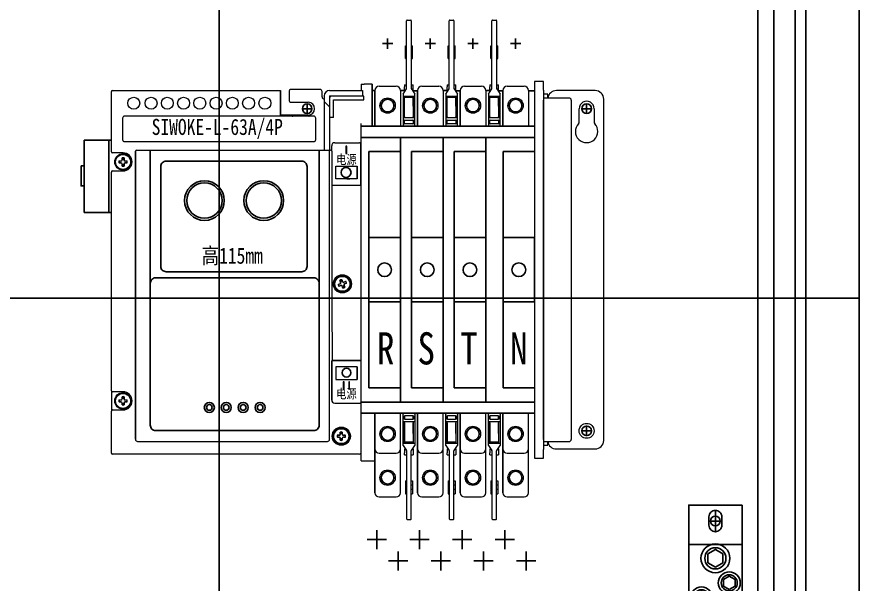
# Model space of a CAD drawing. Extents: x 1003844 to 1004444, y 80794 to 81594.
# Drawn here: x 1004049.5 to 1004444.3, y 81060.3 to 81326.2 of the extents above; entities that cross this region are included whole.
import ezdxf
from ezdxf.enums import TextEntityAlignment as Align

# ---------------------------------------------------------------- set-up
doc = ezdxf.new("R2010")
doc.units = 0
doc.header["$MEASUREMENT"] = 0
doc.linetypes.add('DASH', pattern=[0.35, 0.25, -0.1])
doc.linetypes.add('LYJS-XX', pattern=[0.35, 0.25, -0.1])
for name, color, linetype in [('EQUIP-插座', 3, 'Continuous'), ('LY-JS-BJ', 7, 'Continuous'), ('LY-JS-YQJ', 7, 'Continuous'), ('SIG_TEXT', 7, 'Continuous')]:
    doc.layers.add(name, color=color, linetype=linetype)
doc.styles.add('-宋体', font='', dxfattribs={"width": 0.8})
doc.styles.get('-宋体').set_extended_font_data('SimSun')

# ---------------------------------------------------------------- blocks, each defined once
blk = doc.blocks.new('A$C7F2E4CF4')
at = {"layer": 'LY-JS-YQJ', "color": 1, "linetype": 'DASH'}
for p, q in [((0, 5), (0, -5)), ((-3, 0), (3, 0))]:
    blk.add_line(p, q, dxfattribs=at)
at = {"layer": 'LY-JS-YQJ', "color": 0, "linetype": 'ByBlock'}
blk.add_lwpolyline([(0, 5), (0, 5, -0.414214), (3, 2), (3, -2, -0.414214), (0, -5), (0, -5, -0.414214), (-3, -2), (-3, 2, -0.414214)], format="xyb", close=True, dxfattribs=at)
blk = doc.blocks.new('15位零排2021')
at = {"layer": 'LY-JS-YQJ', "color": 2, "linetype": 'ByBlock'}
blk.add_lwpolyline([(25, 157), (25, 0), (0, 0), (0, 157)], close=True, dxfattribs=at)
for points in [[(0, 138.5), (25, 138.5)], [(25, 18.5), (0, 18.5)]]:
    blk.add_lwpolyline(points, dxfattribs=at)
at = {"layer": 'LY-JS-YQJ', "color": 3}
for points in [[(12.49, 127.91), (8.94, 129.97), (8.96, 134.07), (12.51, 136.1), (16.06, 134.04), (16.04, 129.94)], [(18.99, 117.38), (16.29, 118.95), (16.3, 122.07), (19.01, 123.62), (21.71, 122.05), (21.7, 118.93)], [(5.99, 110.38), (3.29, 111.95), (3.3, 115.07), (6.01, 116.62), (8.71, 115.05), (8.7, 111.93)], [(18.99, 103.38), (16.29, 104.95), (16.3, 108.07), (19.01, 109.62), (21.71, 108.05), (21.7, 104.93)], [(5.99, 96.38), (3.29, 97.95), (3.3, 101.07), (6.01, 102.62), (8.71, 101.05), (8.7, 97.93)], [(18.99, 89.38), (16.29, 90.95), (16.3, 94.07), (19.01, 95.62), (21.71, 94.05), (21.7, 90.93)], [(5.99, 82.38), (3.29, 83.95), (3.3, 87.07), (6.01, 88.62), (8.71, 87.05), (8.7, 83.93)], [(18.99, 75.38), (16.29, 76.95), (16.3, 80.07), (19.01, 81.62), (21.71, 80.05), (21.7, 76.93)], [(5.99, 68.38), (3.29, 69.95), (3.3, 73.07), (6.01, 74.62), (8.71, 73.05), (8.7, 69.93)], [(18.99, 61.38), (16.29, 62.95), (16.3, 66.07), (19.01, 67.62), (21.71, 66.05), (21.7, 62.93)], [(5.99, 54.38), (3.29, 55.95), (3.3, 59.07), (6.01, 60.62), (8.71, 59.05), (8.7, 55.93)], [(18.99, 47.38), (16.29, 48.95), (16.3, 52.07), (19.01, 53.62), (21.71, 52.05), (21.7, 48.93)], [(5.99, 40.38), (3.29, 41.95), (3.3, 45.07), (6.01, 46.62), (8.71, 45.05), (8.7, 41.93)], [(18.99, 33.38), (16.29, 34.95), (16.3, 38.07), (19.01, 39.62), (21.71, 38.05), (21.7, 34.93)], [(12.49, 29.09), (8.94, 27.03), (8.96, 22.93), (12.51, 20.9), (16.06, 22.96), (16.04, 27.06)]]:
    blk.add_lwpolyline(points, close=True, dxfattribs=at)
for centre, radius in [((12.5, 132.01), 6.76), ((12.5, 132.01), 4.97), ((19, 120.5), 5.14), ((19, 120.5), 3.78), ((6, 113.5), 5.14), ((6, 113.5), 3.78), ((19, 106.5), 5.14), ((19, 106.5), 3.78), ((6, 99.5), 5.14), ((6, 99.5), 3.78), ((19, 92.5), 5.14), ((19, 92.5), 3.78), ((6, 85.5), 5.14), ((6, 85.5), 3.78), ((19, 78.5), 5.14), ((19, 78.5), 3.78), ((6, 71.5), 5.14), ((6, 71.5), 3.78), ((19, 64.5), 5.14), ((19, 64.5), 3.78), ((6, 57.5), 5.14), ((6, 57.5), 3.78), ((19, 50.5), 5.14), ((19, 50.5), 3.78), ((6, 43.5), 5.14), ((6, 43.5), 3.78), ((19, 36.5), 5.14), ((19, 36.5), 3.78), ((12.5, 24.99), 6.76), ((12.5, 24.99), 4.97)]:
    blk.add_circle(centre, radius, dxfattribs=at)
at = {"layer": 'LY-JS-YQJ', "color": 0}
for p in [(12.5, 149.5), (12.5, 7.5)]:
    blk.add_blockref('A$C7F2E4CF4', p, dxfattribs=at)
at = {"layer": 'LY-JS-YQJ', "color": 1, "style": '-宋体', "width": 0.8}
blk.add_text('N', height=8, dxfattribs=at).set_placement((2.16, 10.05))
at = {"layer": 'LY-JS-YQJ', "color": 4, "style": '-宋体', "width": 0.8}
blk.add_text('15', height=8, dxfattribs=at).set_placement((15.18, 10.05))
blk = doc.blocks.new('A$C431C029B')
at = {"layer": 'LY-JS-BJ', "color": 1}
blk.add_lwpolyline([(-237, 360), (237, 360), (260, 337), (260, -337), (237, -360), (-237, -360), (-260, -337), (-260, 337)], close=True, dxfattribs=at)
blk = doc.blocks.new('A$C26181983')
at = {"color": 0, "linetype": 'Continuous', "lineweight": 15}
for p, q in [((13.9, 229.49), (13.9, 243.16)), ((14.1, 243.5), (15.9, 243.5)), ((16.1, 243.16), (16.1, 229.49)), ((33.9, 229.49), (33.9, 243.16)), ((34.1, 243.5), (35.9, 243.5)), ((36.1, 243.16), (36.1, 229.49)), ((53.9, 229.49), (53.9, 243.16)), ((54.1, 243.5), (55.9, 243.5)), ((56.1, 243.16), (56.1, 229.49)), ((13.4, 231.47), (13.9, 231.47)), ((13.4, 229.47), (13.4, 231.47)), ((13.4, 229.47), (13.9, 229.47)), ((13.4, 227.47), (13.4, 229.47)), ((13.9, 211.39), (13.9, 229.47)), ((16.1, 231.47), (16.6, 231.47)), ((16.1, 229.47), (16.1, 211.39)), ((16.6, 229.47), (16.1, 229.47)), ((16.6, 229.47), (16.6, 231.47)), ((16.6, 227.47), (16.6, 229.47)), ((33.4, 231.47), (33.9, 231.47)), ((33.4, 229.47), (33.4, 231.47)), ((33.4, 229.47), (33.9, 229.47)), ((33.4, 227.47), (33.4, 229.47)), ((33.9, 211.39), (33.9, 229.47)), ((36.1, 231.47), (36.6, 231.47)), ((36.1, 229.47), (36.1, 211.39)), ((36.6, 229.47), (36.1, 229.47)), ((36.6, 229.47), (36.6, 231.47)), ((36.6, 227.47), (36.6, 229.47)), ((53.4, 231.47), (53.9, 231.47)), ((53.4, 229.47), (53.4, 231.47)), ((53.4, 229.47), (53.9, 229.47)), ((53.4, 227.47), (53.4, 229.47)), ((53.9, 211.39), (53.9, 229.47)), ((56.1, 231.47), (56.6, 231.47)), ((56.1, 229.47), (56.1, 211.39)), ((56.6, 229.47), (56.1, 229.47)), ((56.6, 229.47), (56.6, 231.47)), ((56.6, 227.47), (56.6, 229.47)), ((13.4, 227.47), (13.9, 227.47)), ((13.4, 225.47), (13.4, 227.47)), ((13.4, 225.47), (13.9, 225.47)), ((16.6, 227.47), (16.1, 227.47)), ((16.1, 225.47), (16.6, 225.47)), ((16.6, 225.47), (16.6, 227.47)), ((33.4, 227.47), (33.9, 227.47)), ((33.4, 225.47), (33.4, 227.47)), ((33.4, 225.47), (33.9, 225.47)), ((36.6, 227.47), (36.1, 227.47)), ((36.1, 225.47), (36.6, 225.47)), ((36.6, 225.47), (36.6, 227.47)), ((53.4, 227.47), (53.9, 227.47)), ((53.4, 225.47), (53.4, 227.47)), ((53.4, 225.47), (53.9, 225.47)), ((56.6, 227.47), (56.1, 227.47)), ((56.1, 225.47), (56.6, 225.47)), ((56.6, 225.47), (56.6, 227.47)), ((-7.4, 213.5), (-7.4, 210.5)), ((-7.4, 213.5), (-5.93, 213.5)), ((-2.2, 213.5), (-5.93, 213.5)), ((13, 213.25), (13.9, 213.25)), ((13, 213.25), (13, 212.25)), ((16.1, 213.25), (17, 213.25)), ((17, 212.25), (17, 213.25)), ((33, 213.25), (33.9, 213.25)), ((33, 213.25), (33, 212.25)), ((36.1, 213.25), (37, 213.25)), ((37, 212.25), (37, 213.25)), ((53, 213.25), (53.9, 213.25)), ((53, 213.25), (53, 212.25)), ((56.1, 213.25), (57, 213.25)), ((57, 212.25), (57, 213.25)), ((78.1, 214.75), (73.9, 214.75)), ((73.9, 214.75), (73.9, 42.25)), ((78.1, 210.75), (78.1, 214.75)), ((-124.5, 181.8), (-124.5, 210.05)), ((-124, 210.55), (-45.19, 210.55)), ((-41.2, 210), (-41.2, 206)), ((-26.7, 211), (-40.2, 211)), ((-25.7, 207.5), (-25.7, 210)), ((-22.2, 210.5), (-6.7, 210.5)), ((-6.7, 210.5), (-6.7, 208)), ((1, 212.5), (9, 212.5)), ((11, 210.5), (11, 193.75)), ((12.3, 208.79), (13.84, 211.24)), ((13, 210.51), (13, 212.25)), ((16.16, 211.24), (17.72, 208.8)), ((17, 210.4), (17, 212.25)), ((21, 212.5), (29, 212.5)), ((31, 210.5), (31, 193.75)), ((32.3, 208.79), (33.84, 211.24)), ((33, 210.5), (33, 212.25)), ((36.16, 211.24), (37.72, 208.8)), ((37, 210.4), (37, 212.25)), ((41, 212.5), (49, 212.5)), ((51, 210.5), (51, 193.75)), ((52.3, 208.79), (53.84, 211.24)), ((53, 210.49), (53, 212.25)), ((56.16, 211.24), (57.72, 208.8)), ((57, 210.4), (57, 212.25)), ((61, 212.5), (69, 212.5)), ((71, 210.5), (71, 193.75)), ((78.1, 210.75), (78.1, 42.25)), ((102.3, 210.5), (84.1, 210.5)), ((-24.7, 208), (-24.7, 182.55)), ((-22.2, 208), (-22.2, 182.55)), ((-22.2, 208), (-6.7, 208)), ((-22.2, 206.9), (-22.2, 197.9)), ((-6.2, 207.9), (-21.2, 207.9)), ((-20.4, 197.9), (-20.4, 206.1)), ((-20.4, 206.1), (-6.2, 206.1)), ((-6.2, 206.1), (-6.2, 207.9)), ((12.3, 208.79), (12.3, 194.24)), ((12.3, 207.79), (17.7, 207.8)), ((12.8, 197.75), (12.8, 207.8)), ((13, 207.8), (13, 207.75)), ((13, 203.25), (13, 207.25)), ((17, 207.25), (13, 207.25)), ((17, 207.75), (17, 207.8)), ((17, 207.25), (17, 207.75)), ((17, 203.25), (17, 207.25)), ((17.2, 207.8), (17.2, 197.75)), ((17.72, 194.25), (17.72, 208.8)), ((32.3, 208.79), (32.3, 194.24)), ((32.3, 207.79), (37.7, 207.8)), ((32.8, 197.75), (32.8, 207.8)), ((33, 207.8), (33, 207.75)), ((33, 203.25), (33, 207.25)), ((37, 207.25), (33, 207.25)), ((37, 207.75), (37, 207.8)), ((37, 207.25), (37, 207.75)), ((37, 203.25), (37, 207.25)), ((37.2, 207.8), (37.2, 197.75)), ((37.72, 194.25), (37.72, 208.8)), ((52.3, 208.79), (52.3, 194.24)), ((52.3, 207.79), (57.7, 207.8)), ((52.8, 197.75), (52.8, 207.8)), ((53, 207.8), (53, 207.75)), ((53, 203.25), (53, 207.25)), ((57, 207.25), (53, 207.25)), ((57, 207.75), (57, 207.8)), ((57, 207.25), (57, 207.75)), ((57, 203.25), (57, 207.25)), ((57.2, 207.8), (57.2, 197.75)), ((57.72, 194.25), (57.72, 208.8)), ((80.1, 208.75), (78.1, 208.75)), ((87.69, 207), (78.1, 207)), ((78.1, 47), (78.1, 206)), ((80.1, 207), (80.1, 208.75)), ((90.1, 207), (87.69, 207)), ((91.1, 206), (91.1, 47)), ((106.3, 46.5), (106.3, 206.5)), ((-40.2, 205), (-32.2, 205)), ((13, 198.25), (13, 203.25)), ((17, 203.25), (17, 198.25)), ((33, 198.25), (33, 203.25)), ((37, 203.25), (37, 198.25)), ((53, 198.25), (53, 203.25)), ((57, 203.25), (57, 198.25)), ((94.8, 195.67), (94.8, 202)), ((101.8, 202), (101.8, 195.67)), ((-119.2, 197.55), (-119.2, 187.55)), ((-39.69, 198.55), (-118.2, 198.55)), ((-32.2, 199), (-45.19, 199)), ((-39.69, 198.55), (-39.37, 198.55)), ((-31.95, 198.55), (-39.37, 198.55)), ((-31.95, 198.55), (-31.75, 198.55)), ((-29.7, 198.55), (-31.75, 198.55)), ((-28.7, 187.55), (-28.7, 197.55)), ((-20.4, 197.9), (-22.2, 197.9)), ((17.7, 197.75), (12.54, 197.74)), ((13, 198.25), (13, 197.75)), ((17, 197.75), (17, 198.25)), ((37.7, 197.75), (32.54, 197.74)), ((33, 198.25), (33, 197.75)), ((37, 197.75), (37, 198.25)), ((57.7, 197.75), (52.54, 197.74)), ((53, 198.25), (53, 197.75)), ((57, 197.75), (57, 198.25)), ((-28.7, 187.55), (-28.7, 193.99)), ((-7.6, 194.93), (-7.6, 186.05)), ((-7.4, 41), (-7.4, 195.12)), ((12.56, 193.75), (17.22, 193.75)), ((12.6, 195.45), (12.6, 196.05)), ((12.8, 196.45), (12.8, 195.05)), ((13, 194.96), (13, 196.54)), ((13.1, 196.55), (16.9, 196.55)), ((16.9, 194.95), (13.1, 194.95)), ((17, 196.54), (17, 194.96)), ((17.2, 196.45), (17.2, 195.05)), ((17.4, 196.05), (17.4, 195.45)), ((32.56, 193.75), (37.22, 193.75)), ((32.6, 195.45), (32.6, 196.05)), ((32.8, 196.45), (32.8, 195.05)), ((33, 194.96), (33, 196.54)), ((33.1, 196.55), (36.9, 196.55)), ((36.9, 194.95), (33.1, 194.95)), ((37, 196.54), (37, 194.96)), ((37.2, 196.45), (37.2, 195.05)), ((37.4, 196.05), (37.4, 195.45)), ((52.56, 193.75), (57.22, 193.75)), ((52.6, 195.45), (52.6, 196.05)), ((52.8, 196.45), (52.8, 195.05)), ((53, 194.96), (53, 196.54)), ((53.1, 196.55), (56.9, 196.55)), ((56.9, 194.95), (53.1, 194.95)), ((57, 196.54), (57, 194.96)), ((57.2, 196.45), (57.2, 195.05)), ((57.4, 196.05), (57.4, 195.45)), ((-118.2, 186.55), (-29.7, 186.55)), ((-19.7, 186.05), (-8.1, 186.05)), ((-7.61, 186.05), (-8.1, 186.05)), ((-7.6, 186.05), (-7.6, 186.05)), ((-7.6, 166.05), (-7.6, 186.05)), ((-7.6, 171.52), (-7.6, 185.83)), ((-112.7, 182.55), (-21.7, 182.55)), ((-22.2, 47.05), (-22.2, 182.55)), ((-21.2, 182.05), (-21.2, 184.55)), ((-21.2, 182.05), (-21.2, 180.38)), ((-21.19, 184.69), (-21.19, 184.74)), ((-14.14, 184.5), (-14.58, 184.5)), ((-14.58, 184.5), (-14.58, 181)), ((-14.14, 181), (-14.14, 184.5)), ((-119, 181.3), (-124, 181.3)), ((-119.48, 178.05), (-119.48, 178.97)), ((-119.4, 178.9), (-119.48, 178.97)), ((-119.4, 178.9), (-119.4, 178.05)), ((-118.6, 178.05), (-118.6, 178.9)), ((-118.52, 178.97), (-118.52, 178.05)), ((-21.2, 180.38), (-21.2, 110.99)), ((-14.58, 181), (-14.14, 181)), ((-120.92, 177.53), (-120, 177.53)), ((-120.85, 177.45), (-120.92, 177.53)), ((-120.85, 176.65), (-120.92, 176.57)), ((-120, 176.57), (-120.92, 176.57)), ((-120, 177.45), (-120.85, 177.45)), ((-120.85, 176.65), (-120, 176.65)), ((-119.48, 175.13), (-119.48, 176.05)), ((-119.4, 175.2), (-119.48, 175.13)), ((-119.4, 176.05), (-119.4, 175.2)), ((-118.6, 175.2), (-118.6, 176.05)), ((-118.6, 175.2), (-118.52, 175.13)), ((-118.52, 176.05), (-118.52, 175.13)), ((-118, 177.53), (-117.08, 177.53)), ((-117.15, 177.45), (-118, 177.45)), ((-118, 176.65), (-117.15, 176.65)), ((-117.08, 176.57), (-118, 176.57)), ((-117.15, 177.45), (-117.08, 177.53)), ((-117.15, 176.65), (-117.08, 176.57)), ((-19.2, 175.07), (-9.19, 175.07)), ((-19.2, 169.06), (-19.2, 175.07)), ((-19.2, 175.05), (-9.2, 175.05)), ((-9.2, 169.06), (-9.2, 175.05)), ((-9.19, 175.07), (-9.19, 169.06)), ((-124.5, 69.8), (-124.5, 172.3)), ((-124, 172.8), (-119, 172.8)), ((-7.6, 166.16), (-7.6, 171.52)), ((-7.6, 166.05), (-21.2, 166.05)), ((-9.19, 169.06), (-19.2, 169.06)), ((-14.17, 169.06), (-14.17, 169.06)), ((-14.17, 169.06), (-12.65, 169.06)), ((-12.65, 169.06), (-12.65, 169.06)), ((-7.6, 166.05), (-7.6, 84.05)), ((-18.16, 119.61), (-17.31, 119.96)), ((-18.06, 119.55), (-18.16, 119.61)), ((-17.28, 119.88), (-18.06, 119.55)), ((-16.94, 119.07), (-17.79, 118.71)), ((-17.76, 118.82), (-17.79, 118.71)), ((-17.76, 118.82), (-16.97, 119.15)), ((-17.03, 120.64), (-17.38, 121.49)), ((-17.27, 121.46), (-17.38, 121.49)), ((-17.27, 121.46), (-16.95, 120.67)), ((-16.22, 120.97), (-16.55, 121.76)), ((-16.49, 121.86), (-16.14, 121.01)), ((-15.91, 117.94), (-16.26, 118.79)), ((-16.18, 118.82), (-15.85, 118.03)), ((-15.46, 120.73), (-14.61, 121.08)), ((-15.13, 118.34), (-15.45, 119.12)), ((-14.64, 120.97), (-15.43, 120.64)), ((-15.37, 119.16), (-15.02, 118.31)), ((-15.12, 119.92), (-14.34, 120.24)), ((-14.24, 120.19), (-15.09, 119.83)), ((-14.64, 120.97), (-14.61, 121.08)), ((-14.34, 120.24), (-14.24, 120.19)), ((-15.85, 118.03), (-15.91, 117.94)), ((-15.13, 118.34), (-15.02, 118.31)), ((-21.2, 110.99), (-21.2, 110.67)), ((-21.2, 110.67), (-20.95, 84.05)), ((-21.2, 84.05), (-21.2, 65.55)), ((-8.1, 84.05), (-21.2, 84.05)), ((-21.19, 65.41), (-21.19, 83.82)), ((-20.95, 84.05), (-18.04, 84.05)), ((-18.04, 84.05), (-7.82, 84.05)), ((-7.6, 84.05), (-8.1, 84.05)), ((-7.6, 83.95), (-7.6, 84.05)), ((-7.6, 83.94), (-7.6, 78.58)), ((-9.19, 81.04), (-19.2, 81.04)), ((-19.2, 81.04), (-19.2, 75.03)), ((-9.2, 81.04), (-9.2, 75.05)), ((-9.19, 75.03), (-9.19, 81.04)), ((-19.2, 75.05), (-9.2, 75.05)), ((-19.2, 75.03), (-9.19, 75.03)), ((-7.6, 78.58), (-7.6, 64.27)), ((-15.75, 74.05), (-15.75, 70.55)), ((-15.31, 74.05), (-15.75, 74.05)), ((-15.31, 70.55), (-15.31, 74.05)), ((-13.22, 74.05), (-13.22, 70.55)), ((-12.79, 74.05), (-13.22, 74.05)), ((-12.79, 70.55), (-12.79, 74.05)), ((-124.5, 69.8), (-124.5, 60.3)), ((-119, 69.3), (-124, 69.3)), ((-15.75, 70.55), (-15.31, 70.55)), ((-13.22, 70.55), (-12.79, 70.55)), ((-120.92, 65.53), (-120, 65.53)), ((-120.85, 65.45), (-120.92, 65.53)), ((-120.85, 64.65), (-120.92, 64.57)), ((-120, 64.57), (-120.92, 64.57)), ((-120, 65.45), (-120.85, 65.45)), ((-120.85, 64.65), (-120, 64.65)), ((-119.48, 66.05), (-119.48, 66.97)), ((-119.4, 66.9), (-119.48, 66.97)), ((-119.48, 63.13), (-119.48, 64.05)), ((-119.4, 63.2), (-119.48, 63.13)), ((-119.4, 66.9), (-119.4, 66.05)), ((-119.4, 64.05), (-119.4, 63.2)), ((-118.6, 66.05), (-118.6, 66.9)), ((-118.6, 63.2), (-118.6, 64.05)), ((-118.6, 63.2), (-118.52, 63.13)), ((-118.52, 66.97), (-118.52, 66.05)), ((-118.52, 64.05), (-118.52, 63.13)), ((-118, 65.53), (-117.08, 65.53)), ((-117.15, 65.45), (-118, 65.45)), ((-118, 64.65), (-117.15, 64.65)), ((-117.08, 64.57), (-118, 64.57)), ((-117.15, 65.45), (-117.08, 65.53)), ((-117.15, 64.65), (-117.08, 64.57)), ((-21.19, 65.36), (-21.19, 65.41)), ((-19.7, 64.05), (-8.1, 64.05)), ((-8.1, 64.05), (-7.61, 64.05)), ((-7.6, 64.05), (-7.6, 64.27)), ((-7.6, 64.05), (-7.6, 40.55)), ((-7.6, 64.05), (-7.6, 64.05)), ((73.9, 65.5), (73.9, 61)), ((-124.5, 40.55), (-124.5, 60.3)), ((-124, 60.8), (-119, 60.8)), ((11, 42.5), (11, 59.25)), ((12.56, 59.25), (17.22, 59.25)), ((31, 42.5), (31, 59.25)), ((32.56, 59.25), (37.22, 59.25)), ((51, 42.5), (51, 59.25)), ((52.56, 59.25), (57.22, 59.25)), ((71, 42.5), (71, 59.25)), ((12.3, 44.21), (12.3, 58.76)), ((12.6, 57.55), (12.6, 56.95)), ((12.8, 56.55), (12.8, 57.95)), ((13, 58.04), (13, 56.46)), ((16.9, 58.05), (13.1, 58.05)), ((13.1, 56.45), (16.9, 56.45)), ((17, 56.46), (17, 58.04)), ((17.2, 56.55), (17.2, 57.95)), ((17.4, 56.95), (17.4, 57.55)), ((17.72, 58.75), (17.72, 44.2)), ((32.3, 44.21), (32.3, 58.76)), ((32.6, 57.55), (32.6, 56.95)), ((32.8, 56.55), (32.8, 57.95)), ((33, 58.04), (33, 56.46)), ((36.9, 58.05), (33.1, 58.05)), ((33.1, 56.45), (36.9, 56.45)), ((37, 56.46), (37, 58.04)), ((37.2, 56.55), (37.2, 57.95)), ((37.4, 56.95), (37.4, 57.55)), ((37.72, 58.75), (37.72, 44.2)), ((52.3, 44.21), (52.3, 58.76)), ((52.6, 57.55), (52.6, 56.95)), ((52.8, 56.55), (52.8, 57.95)), ((53, 58.04), (53, 56.46)), ((56.9, 58.05), (53.1, 58.05)), ((53.1, 56.45), (56.9, 56.45)), ((57, 56.46), (57, 58.04)), ((57.2, 56.55), (57.2, 57.95)), ((57.4, 56.95), (57.4, 57.55)), ((57.72, 58.75), (57.72, 44.2)), ((17.7, 55.25), (12.54, 55.26)), ((12.8, 55.25), (12.8, 45.2)), ((13, 54.75), (13, 55.25)), ((13, 54.75), (13, 49.75)), ((17, 55.25), (17, 54.75)), ((17, 49.75), (17, 54.75)), ((17.2, 45.2), (17.2, 55.25)), ((37.7, 55.25), (32.54, 55.26)), ((32.8, 55.25), (32.8, 45.2)), ((33, 54.75), (33, 55.25)), ((33, 54.75), (33, 49.75)), ((37, 55.25), (37, 54.75)), ((37, 49.75), (37, 54.75)), ((37.2, 45.2), (37.2, 55.25)), ((57.7, 55.25), (52.54, 55.26)), ((52.8, 55.25), (52.8, 45.2)), ((53, 54.75), (53, 55.25)), ((53, 54.75), (53, 49.75)), ((57, 55.25), (57, 54.75)), ((57, 49.75), (57, 54.75)), ((57.2, 45.2), (57.2, 55.25)), ((-18.62, 48.98), (-17.7, 48.98)), ((-18.55, 48.9), (-18.62, 48.98)), ((-18.55, 48.1), (-18.62, 48.02)), ((-17.7, 48.02), (-18.62, 48.02)), ((-17.7, 48.9), (-18.55, 48.9)), ((-18.55, 48.1), (-17.7, 48.1)), ((-17.18, 49.5), (-17.18, 50.42)), ((-17.1, 50.35), (-17.18, 50.42)), ((-17.18, 46.58), (-17.18, 47.5)), ((-17.1, 50.35), (-17.1, 49.5)), ((-17.1, 47.5), (-17.1, 46.65)), ((-16.3, 49.5), (-16.3, 50.35)), ((-16.3, 46.65), (-16.3, 47.5)), ((-16.22, 50.42), (-16.22, 49.5)), ((-16.22, 47.5), (-16.22, 46.58)), ((-15.7, 48.98), (-14.78, 48.98)), ((-14.85, 48.9), (-15.7, 48.9)), ((-15.7, 48.1), (-14.85, 48.1)), ((-14.78, 48.02), (-15.7, 48.02)), ((-14.85, 48.9), (-14.78, 48.98)), ((-14.85, 48.1), (-14.78, 48.02)), ((13, 49.75), (13, 45.75)), ((17, 49.75), (17, 45.75)), ((33, 49.75), (33, 45.75)), ((37, 49.75), (37, 45.75)), ((53, 49.75), (53, 45.75)), ((57, 49.75), (57, 45.75)), ((-112.2, 46.05), (-23.2, 46.05)), ((-17.1, 46.65), (-17.18, 46.58)), ((-16.3, 46.65), (-16.22, 46.58)), ((11, 22), (11, 45.01)), ((12.3, 45.21), (17.7, 45.2)), ((12.3, 44.21), (13.84, 41.76)), ((17, 45.75), (13, 45.75)), ((13, 45.2), (13, 45.25)), ((16.16, 41.76), (17.72, 44.2)), ((17, 45.75), (17, 45.25)), ((17, 45.25), (17, 45.2)), ((31, 22), (31, 45.01)), ((32.3, 45.21), (37.7, 45.2)), ((32.3, 44.21), (33.84, 41.76)), ((37, 45.75), (33, 45.75)), ((33, 45.2), (33, 45.25)), ((36.16, 41.76), (37.72, 44.2)), ((37, 45.75), (37, 45.25)), ((37, 45.25), (37, 45.2)), ((51, 22), (51, 45.01)), ((52.3, 45.21), (57.7, 45.2)), ((52.3, 44.21), (53.84, 41.76)), ((57, 45.75), (53, 45.75)), ((53, 45.2), (53, 45.25)), ((56.16, 41.76), (57.72, 44.2)), ((57, 45.75), (57, 45.25)), ((57, 45.25), (57, 45.2)), ((71, 22), (71, 45.01)), ((78.1, 46), (87.69, 46)), ((78.1, 44.25), (80.1, 44.25)), ((80.1, 44.25), (80.1, 46)), ((87.69, 46), (90.1, 46)), ((-8.1, 40.05), (-124, 40.05)), ((-7.4, 37), (-7.4, 41)), ((1, 40.5), (9, 40.5)), ((13, 42.6), (13, 40.75)), ((13, 39.75), (13, 40.75)), ((13, 39.75), (13.9, 39.75)), ((13.9, 41.61), (13.9, 23.51)), ((16.1, 23.51), (16.1, 41.61)), ((16.1, 39.75), (17, 39.75)), ((17, 42.6), (17, 40.75)), ((17, 40.75), (17, 39.75)), ((21, 40.5), (29, 40.5)), ((33, 42.6), (33, 40.75)), ((33, 39.75), (33, 40.75)), ((33, 39.75), (33.9, 39.75)), ((33.9, 41.61), (33.9, 23.51)), ((36.1, 23.51), (36.1, 41.61)), ((36.1, 39.75), (37, 39.75)), ((37, 42.6), (37, 40.75)), ((37, 40.75), (37, 39.75)), ((41, 40.5), (49, 40.5)), ((53, 42.6), (53, 40.75)), ((53, 39.75), (53, 40.75)), ((53, 39.75), (53.9, 39.75)), ((53.9, 41.61), (53.9, 23.51)), ((56.1, 23.51), (56.1, 41.61)), ((56.1, 39.75), (57, 39.75)), ((57, 42.6), (57, 40.75)), ((57, 40.75), (57, 39.75)), ((61, 40.5), (69, 40.5)), ((73.9, 42.25), (73.9, 38.25)), ((78.1, 38.25), (78.1, 42.25)), ((84.1, 42.5), (102.3, 42.5)), ((-7.4, 37), (-1, 37)), ((73.9, 38.25), (78.1, 38.25)), ((13.4, 27.53), (13.9, 27.53)), ((13.4, 27.53), (13.4, 25.53)), ((13.4, 25.53), (13.9, 25.53)), ((13.4, 25.53), (13.4, 23.53)), ((16.1, 27.53), (16.6, 27.53)), ((16.6, 25.53), (16.1, 25.53)), ((16.6, 27.53), (16.6, 25.53)), ((16.6, 25.53), (16.6, 23.53)), ((33.4, 27.53), (33.9, 27.53)), ((33.4, 27.53), (33.4, 25.53)), ((33.4, 25.53), (33.9, 25.53)), ((33.4, 25.53), (33.4, 23.53)), ((36.1, 27.53), (36.6, 27.53)), ((36.6, 25.53), (36.1, 25.53)), ((36.6, 27.53), (36.6, 25.53)), ((36.6, 25.53), (36.6, 23.53)), ((53.4, 27.53), (53.9, 27.53)), ((53.4, 27.53), (53.4, 25.53)), ((53.4, 25.53), (53.9, 25.53)), ((53.4, 25.53), (53.4, 23.53)), ((56.1, 27.53), (56.6, 27.53)), ((56.6, 25.53), (56.1, 25.53)), ((56.6, 27.53), (56.6, 25.53)), ((56.6, 25.53), (56.6, 23.53)), ((1, 20), (9, 20)), ((13.4, 23.53), (13.9, 23.53)), ((13.4, 23.53), (13.4, 21.53)), ((13.4, 21.53), (13.9, 21.53)), ((13.9, 23.51), (13.9, 9.84)), ((16.6, 23.53), (16.1, 23.53)), ((16.1, 9.84), (16.1, 23.51)), ((16.1, 21.53), (16.6, 21.53)), ((16.6, 23.53), (16.6, 21.53)), ((21, 20), (29, 20)), ((33.4, 23.53), (33.9, 23.53)), ((33.4, 23.53), (33.4, 21.53)), ((33.4, 21.53), (33.9, 21.53)), ((33.9, 23.51), (33.9, 9.84)), ((36.6, 23.53), (36.1, 23.53)), ((36.1, 9.84), (36.1, 23.51)), ((36.1, 21.53), (36.6, 21.53)), ((36.6, 23.53), (36.6, 21.53)), ((41, 20), (49, 20)), ((53.4, 23.53), (53.9, 23.53)), ((53.4, 23.53), (53.4, 21.53)), ((53.4, 21.53), (53.9, 21.53)), ((53.9, 23.51), (53.9, 9.84)), ((56.6, 23.53), (56.1, 23.53)), ((56.1, 9.84), (56.1, 23.51)), ((56.1, 21.53), (56.6, 21.53)), ((56.6, 23.53), (56.6, 21.53)), ((61, 20), (69, 20)), ((14.1, 9.5), (15.9, 9.5)), ((34.1, 9.5), (35.9, 9.5)), ((54.1, 9.5), (55.9, 9.5))]:
    blk.add_line(p, q, dxfattribs=at)
at = {"color": 0}
for p, q in [((-2.2, 213.5), (-2.2, 193.75)), ((-45.19, 210.55), (-45.19, 198.55)), ((-2.2, 210.51), (-1, 210.5)), ((-1, 210.5), (-1, 193.75)), ((11, 210.51), (13, 210.51)), ((17, 210.41), (19, 210.41)), ((19, 210.5), (19, 193.75)), ((31, 210.5), (33, 210.5)), ((31, 210.5), (33, 210.5)), ((37, 210.4), (39, 210.4)), ((39, 210.5), (39, 193.75)), ((51, 210.5), (53, 210.49)), ((51, 210.5), (53, 210.5)), ((57, 210.4), (59, 210.4)), ((59, 210.5), (59, 193.75)), ((71, 210.4), (73.9, 210.4)), ((-7.4, 193.75), (73.9, 193.75)), ((19, 193.75), (11, 193.75)), ((39, 193.75), (31, 193.75)), ((59, 193.75), (51, 193.75)), ((-125.7, 187.3), (-124.5, 187.3)), ((-7.35, 188.49), (73.9, 188.49)), ((11, 188.49), (11, 64.51)), ((31, 188.49), (31, 64.51)), ((51, 188.49), (51, 64.51)), ((-113.2, 47.05), (-113.2, 182.05)), ((-106.23, 103.35), (-106.23, 182.55)), ((-27.1, 103.57), (-27.1, 182.55)), ((-3.78, 181.86), (-3.78, 71.14)), ((11, 181.86), (-3.78, 181.86)), ((16.22, 181.86), (16.22, 71.14)), ((31, 181.86), (16.22, 181.86)), ((36.22, 181.86), (36.22, 71.14)), ((51, 181.86), (36.22, 181.86)), ((59.12, 181.86), (59.12, 71.14)), ((73.9, 181.86), (59.12, 181.86)), ((-125.7, 153.4), (-124.5, 153.4)), ((11, 71.14), (-3.78, 71.14)), ((31, 71.14), (16.22, 71.14)), ((51, 71.14), (36.22, 71.14)), ((73.9, 71.14), (59.12, 71.14)), ((-7.35, 64.51), (73.9, 64.51)), ((-1, 59.25), (-7.4, 59.25)), ((-7.4, 59.25), (73.9, 59.25)), ((-1, 42.5), (-1, 59.25)), ((19, 59.25), (11, 59.25)), ((19, 42.5), (19, 59.25)), ((39, 59.25), (31, 59.25)), ((39, 42.5), (39, 59.25)), ((59, 59.25), (51, 59.25)), ((59, 42.5), (59, 59.25)), ((-1, 22), (-1, 44.36)), ((19, 22), (19, 44.36)), ((39, 22), (39, 44.36)), ((59, 22), (59, 44.36))]:
    blk.add_line(p, q, dxfattribs=at)
at = {"color": 0, "linetype": 'Continuous', "lineweight": 0}
for p, q in [((-22.2, 202.9), (-24.7, 205.4)), ((13, 207.25), (13, 207.75)), ((33, 207.25), (33, 207.75)), ((53, 207.25), (53, 207.75)), ((13, 45.75), (13, 45.25)), ((33, 45.75), (33, 45.25)), ((53, 45.75), (53, 45.25))]:
    blk.add_line(p, q, dxfattribs=at)
at = {"color": 0}
for points in [[(-137.2, 187.3), (-125.7, 187.3), (-125.7, 153.4), (-137.2, 153.4)], [(-138.7, 175.15), (-137.2, 175.15), (-137.2, 165.79), (-138.7, 165.79)], [(-3.78, 141.58), (11, 141.58), (11, 111.42), (-3.78, 111.42)], [(16.22, 141.58), (31, 141.58), (31, 111.42), (16.22, 111.42)], [(36.22, 141.58), (51, 141.58), (51, 111.42), (36.22, 111.42)], [(59.12, 141.58), (73.9, 141.58), (73.9, 111.42), (59.12, 111.42)]]:
    blk.add_lwpolyline(points, close=True, dxfattribs=at)
for points in [[(-101.35, 174.92, -0.414214), (-98.85, 177.42), (-35.25, 177.42, -0.414214), (-32.75, 174.92), (-32.75, 128.09, -0.414214), (-35.25, 125.59), (-98.85, 125.59, -0.414214), (-101.35, 128.09)], [(-106.23, 53.62, 0.414214), (-103.73, 51.12), (-29.6, 51.12, 0.414214), (-27.1, 53.62), (-27.1, 120.24, 0.414214), (-29.6, 122.74), (-103.73, 122.74, 0.414214), (-106.23, 120.24)]]:
    blk.add_lwpolyline(points, format="xyb", close=True, dxfattribs=at)
at = {"color": 0, "linetype": 'Continuous', "lineweight": 15}
for centre, radius in [((-114, 204.56), 2.8), ((-105.88, 204.56), 2.8), ((-98.26, 204.56), 2.8), ((-90.64, 204.56), 2.8), ((-83.02, 204.56), 2.8), ((-75.4, 204.56), 2.8), ((-67.78, 204.56), 2.8), ((-60.16, 204.56), 2.8), ((-52.54, 204.56), 2.8), ((5, 203.45), 3.6), ((25, 203.45), 3.6), ((45, 203.45), 3.6), ((65, 203.45), 3.6), ((-119, 177.05), 3.9), ((-119, 177.05), 3.5), ((-16.2, 119.9), 4.25), ((-16.2, 119.9), 3.9), ((-16.2, 119.9), 3.5), ((-119, 65.05), 3.9), ((-119, 65.05), 3.5), ((-16.7, 48.5), 4.25), ((-16.7, 48.5), 3.9), ((-16.7, 48.5), 3.5), ((5, 49.55), 3.6), ((25, 49.55), 3.6), ((45, 49.55), 3.6), ((65, 49.55), 3.6), ((98.3, 51), 3.5), ((5, 29.05), 3.6), ((25, 29.05), 3.6), ((45, 29.05), 3.6), ((65, 29.05), 3.6)]:
    blk.add_circle(centre, radius, dxfattribs=at)
at = {"color": 0}
for centre, radius in [((5, 203.45), 3), ((25, 203.45), 3), ((45, 203.45), 3), ((65, 203.45), 3), ((-14.49, 172.13), 2.35), ((-80.85, 158.93), 9.31), ((-80.85, 158.93), 8.31), ((-53.05, 158.93), 9.31), ((-53.05, 158.93), 8.31), ((3.61, 126.5), 3.23), ((23.61, 126.5), 3.23), ((43.61, 126.5), 3.23), ((66.51, 126.5), 3.23), ((-14.25, 78.27), 2.07), ((-78.56, 61.96), 2.35), ((-78.56, 61.96), 1.34), ((-70.63, 61.96), 2.35), ((-70.63, 61.96), 1.34), ((-62.7, 61.96), 2.35), ((-62.7, 61.96), 1.34), ((-54.77, 61.96), 2.35), ((-54.77, 61.96), 1.34), ((5, 49.55), 3), ((25, 49.55), 3), ((45, 49.55), 3), ((65, 49.55), 3), ((5, 29.05), 3), ((25, 29.05), 3), ((45, 29.05), 3), ((65, 29.05), 3)]:
    blk.add_circle(centre, radius, dxfattribs=at)
at = {"color": 0, "linetype": 'Continuous', "lineweight": 15}
for centre, radius, start, end in [((14.1, 243.3), 0.2, 90, 180), ((15.9, 243.3), 0.2, 0, 90), ((34.1, 243.3), 0.2, 90, 180), ((35.9, 243.3), 0.2, 0, 90), ((54.1, 243.3), 0.2, 90, 180), ((55.9, 243.3), 0.2, 0, 90), ((-124, 210.05), 0.5, 90, 180), ((-40.2, 210), 1, 90, 180), ((-26.7, 210), 1, 0, 90), ((-22.2, 208), 2.5, 90, 180), ((1, 210.5), 2, 90, 180), ((9, 210.5), 2, 0, 90), ((13.7, 211.39), 0.2, 315, 0), ((16.3, 211.39), 0.2, 180, 225), ((21, 210.5), 2, 90, 180), ((29, 210.5), 2, 0, 90), ((33.7, 211.39), 0.2, 315, 0), ((36.3, 211.39), 0.2, 180, 225), ((41, 210.5), 2, 90, 180), ((49, 210.5), 2, 0, 90), ((53.7, 211.39), 0.2, 315, 0), ((56.3, 211.39), 0.2, 180, 225), ((61, 210.5), 2, 90, 180), ((69, 210.5), 2, 0, 90), ((84.1, 206.5), 4, 90, 172.8192), ((102.3, 206.5), 4, 0, 90), ((-40.2, 206), 1, 180, 270), ((-24.7, 207.5), 1, 180, 270), ((-21.2, 206.9), 1, 90, 180), ((90.1, 206), 1, 0, 90), ((98.3, 202), 3.5, 359.9929, 180), ((-32.2, 202), 3, 270, 90), ((-118.2, 197.55), 1, 90, 180), ((-29.7, 197.55), 1, 0, 90), ((12.6, 194.08), 0.335, 152.6026, 264.1431), ((13.1, 196.05), 0.5, 90, 180), ((13.1, 195.45), 0.5, 180, 270), ((16.9, 196.05), 0.5, 0, 90), ((16.9, 195.45), 0.5, 270, 0), ((17.22, 194.25), 0.5, 270, 0), ((32.6, 194.08), 0.335, 152.6026, 264.1431), ((33.1, 196.05), 0.5, 90, 180), ((33.1, 195.45), 0.5, 180, 270), ((36.9, 196.05), 0.5, 0, 90), ((36.9, 195.45), 0.5, 270, 0), ((37.22, 194.25), 0.5, 270, 0), ((52.6, 194.08), 0.335, 152.6026, 264.1431), ((53.1, 196.05), 0.5, 90, 180), ((53.1, 195.45), 0.5, 180, 270), ((56.9, 196.05), 0.5, 0, 90), ((56.9, 195.45), 0.5, 270, 0), ((57.22, 194.25), 0.5, 270, 0), ((98.3, 191.33), 5.25, 136.0458, 43.9471), ((93.8, 195.67), 1, 316.0458, 0), ((102.8, 195.67), 1, 179.9998, 223.9471), ((-118.2, 187.55), 1, 180, 270), ((-29.7, 187.55), 1, 270, 0), ((-29.7, 187.55), 1, 270, 0), ((-19.7, 184.55), 1.5, 90, 180), ((-7.8, 185.27), 0.782, 82.7409, 86.0909), ((-7.66, 186.3), 0.256, 262.7409, 284.6388), ((-7.32, 185.98), 0.294, 165.3612, 187.2592), ((-8.5, 185.83), 0.896, 0, 7.2592), ((-124, 181.8), 0.5, 180, 270), ((-112.7, 182.05), 0.5, 90, 180), ((-21.7, 182.05), 0.5, 0, 90), ((-120, 178.05), 0.517, 270, 0), ((-120, 178.05), 0.605, 270, 0), ((-119, 177.05), 1.98, 75.9139, 104.0861), ((-119, 177.05), 1.9, 77.9685, 102.0315), ((-119, 177.05), 4.25, 270, 90), ((-118, 178.05), 0.605, 180, 270), ((-118, 178.05), 0.517, 180, 270), ((-119, 177.05), 1.98, 165.9139, 194.0861), ((-119, 177.05), 1.9, 167.9685, 192.0315), ((-120, 176.05), 0.605, 0, 90), ((-120, 176.05), 0.517, 0, 90), ((-119, 177.05), 1.98, 255.9139, 284.0861), ((-119, 177.05), 1.9, 257.9685, 282.0315), ((-118, 176.05), 0.605, 90, 180), ((-118, 176.05), 0.517, 90, 180), ((-119, 177.05), 1.9, 347.9685, 12.0315), ((-119, 177.05), 1.98, 345.9139, 14.0861), ((-124, 172.3), 0.5, 90, 180), ((-16.2, 119.9), 1.98, 188.4365, 216.6088), ((-16.2, 119.9), 1.9, 190.4912, 214.5541), ((-16.2, 119.9), 1.98, 98.4365, 126.6088), ((-17.51, 120.44), 0.517, 292.5227, 22.5227), ((-17.51, 120.44), 0.605, 292.5227, 22.5227), ((-16.2, 119.9), 1.9, 100.4912, 124.5541), ((-16.74, 118.59), 0.605, 22.5227, 112.5227), ((-16.74, 118.59), 0.517, 22.5227, 112.5227), ((-15.66, 121.2), 0.605, 202.5227, 292.5227), ((-15.66, 121.2), 0.517, 202.5227, 292.5227), ((-14.89, 119.36), 0.605, 112.5227, 202.5227), ((-14.89, 119.36), 0.517, 112.5227, 202.5227), ((-16.2, 119.9), 1.9, 10.4912, 34.5541), ((-16.2, 119.9), 1.98, 8.4365, 36.6088), ((-16.2, 119.9), 1.98, 278.4365, 306.6088), ((-16.2, 119.9), 1.9, 280.4912, 304.5541), ((-21.48, 83.97), 0.301, 352.7409, 14.6388), ((-20.27, 83.82), 0.919, 172.7409, 180.0001), ((-20.95, 83.11), 0.941, 89.9999, 97.2591), ((-7.82, 83.18), 0.869, 82.7409, 90.0001), ((-7.67, 84.33), 0.285, 262.7409, 284.6388), ((-7.46, 84.01), 0.141, 165.3612, 187.259), ((-8.03, 83.94), 0.429, 360, 7.259), ((-124, 69.8), 0.5, 180, 270), ((-119, 65.05), 4.25, 270, 90), ((-119, 65.05), 1.98, 165.9139, 194.0861), ((-119, 65.05), 1.9, 167.9685, 192.0315), ((-120, 66.05), 0.517, 270, 0), ((-120, 66.05), 0.605, 270, 0), ((-120, 64.05), 0.605, 0, 90), ((-120, 64.05), 0.517, 0, 90), ((-119, 65.05), 1.98, 75.9139, 104.0861), ((-119, 65.05), 1.9, 77.9685, 102.0315), ((-119, 65.05), 1.9, 257.9685, 282.0315), ((-118, 66.05), 0.605, 180, 270), ((-118, 64.05), 0.605, 90, 180), ((-118, 66.05), 0.517, 180, 270), ((-118, 64.05), 0.517, 90, 180), ((-119, 65.05), 1.9, 347.9685, 12.0315), ((-119, 65.05), 1.98, 345.9139, 14.0861), ((-19.7, 65.55), 1.5, 180, 270), ((-7.8, 64.83), 0.782, 273.9401, 277.2591), ((-7.66, 63.8), 0.256, 75.3612, 97.2591), ((-8.5, 64.27), 0.896, 352.7408, 0.0001), ((-7.32, 64.12), 0.294, 172.7408, 194.6388), ((-124, 60.3), 0.5, 90, 180), ((-119, 65.05), 1.98, 255.9139, 284.0861), ((12.6, 58.92), 0.335, 95.8569, 207.3974), ((17.22, 58.75), 0.5, 0, 90), ((32.6, 58.92), 0.335, 95.8569, 207.3974), ((37.22, 58.75), 0.5, 0, 90), ((52.6, 58.92), 0.335, 95.8569, 207.3974), ((57.22, 58.75), 0.5, 0, 90), ((13.1, 57.55), 0.5, 90, 180), ((13.1, 56.95), 0.5, 180, 270), ((16.9, 57.55), 0.5, 0, 90), ((16.9, 56.95), 0.5, 270, 0), ((33.1, 57.55), 0.5, 90, 180), ((33.1, 56.95), 0.5, 180, 270), ((36.9, 57.55), 0.5, 0, 90), ((36.9, 56.95), 0.5, 270, 0), ((53.1, 57.55), 0.5, 90, 180), ((53.1, 56.95), 0.5, 180, 270), ((56.9, 57.55), 0.5, 0, 90), ((56.9, 56.95), 0.5, 270, 0), ((-16.7, 48.5), 1.98, 165.9139, 194.0861), ((-16.7, 48.5), 1.9, 167.9685, 192.0315), ((-17.7, 49.5), 0.517, 270, 0), ((-17.7, 49.5), 0.605, 270, 0), ((-17.7, 47.5), 0.605, 360, 90), ((-17.7, 47.5), 0.517, 360, 90), ((-16.7, 48.5), 1.98, 75.9139, 104.0861), ((-16.7, 48.5), 1.9, 77.9685, 102.0315), ((-15.7, 49.5), 0.605, 180, 270), ((-15.7, 47.5), 0.605, 90, 180), ((-15.7, 49.5), 0.517, 180, 270), ((-15.7, 47.5), 0.517, 90, 180), ((-16.7, 48.5), 1.9, 347.9685, 12.0315), ((-16.7, 48.5), 1.98, 345.9139, 14.0861), ((-112.2, 47.05), 1, 180, 270), ((-23.2, 47.05), 1, 270, 0), ((-16.7, 48.5), 1.98, 255.9139, 284.0861), ((-16.7, 48.5), 1.9, 257.9685, 282.0315), ((84.1, 46.5), 4, 187.1808, 270), ((90.1, 47), 1, 270, 0), ((102.3, 46.5), 4, 270, 0), ((-124, 40.55), 0.5, 180, 270), ((-8.1, 40.55), 0.5, 270, 0), ((1, 42.5), 2, 180, 270), ((9, 42.5), 2, 270, 0), ((13.7, 41.61), 0.2, 0, 45), ((16.3, 41.61), 0.2, 135, 180), ((21, 42.5), 2, 180, 270), ((29, 42.5), 2, 270, 0), ((33.7, 41.61), 0.2, 0, 45), ((36.3, 41.61), 0.2, 135, 180), ((41, 42.5), 2, 180, 270), ((49, 42.5), 2, 270, 0), ((53.7, 41.61), 0.2, 0, 45), ((56.3, 41.61), 0.2, 135, 180), ((61, 42.5), 2, 180, 270), ((69, 42.5), 2, 270, 0), ((1, 22), 2, 180, 270), ((9, 22), 2, 270, 0), ((21, 22), 2, 180, 270), ((29, 22), 2, 270, 0), ((41, 22), 2, 180, 270), ((49, 22), 2, 270, 0), ((61, 22), 2, 180, 270), ((69, 22), 2, 270, 0), ((14.1, 9.7), 0.2, 180, 270), ((15.9, 9.7), 0.2, 270, 0), ((34.1, 9.7), 0.2, 180, 270), ((35.9, 9.7), 0.2, 270, 0), ((54.1, 9.7), 0.2, 180, 270), ((55.9, 9.7), 0.2, 270, 0)]:
    blk.add_arc(centre, radius, start, end, dxfattribs=at)
at = {"color": 0, "linetype": 'Continuous', "lineweight": 0}
blk.add_arc((-21.11, 84.35), 0.309, 255.3612, 277.2591, dxfattribs=at)
at = {"layer": 'EQUIP-插座', "color": 1}
for p, q in [((5, 234.93), (5, 230.07)), ((25, 234.93), (25, 230.07)), ((45, 234.93), (45, 230.07)), ((65, 234.93), (65, 230.07)), ((2.57, 232.5), (7.43, 232.5)), ((22.57, 232.5), (27.43, 232.5)), ((42.57, 232.5), (47.43, 232.5)), ((62.57, 232.5), (67.43, 232.5)), ((-35.13, 202), (-30.27, 202)), ((-32.7, 204.43), (-32.7, 199.57)), ((95.87, 202), (100.73, 202)), ((98.3, 204.43), (98.3, 199.57)), ((98.3, 53.43), (98.3, 48.57)), ((95.87, 51), (100.73, 51))]:
    blk.add_line(p, q, dxfattribs=at)
at = {"layer": 'SIG_TEXT', "color": 1}
for p, q in [((0, -4.5), (0, 4.5)), ((0, -4.5), (0, 4.5)), ((20, -4.5), (20, 4.5)), ((20, -4.5), (20, 4.5)), ((40, -4.5), (40, 4.5)), ((40, -4.5), (40, 4.5)), ((60, -4.5), (60, 4.5)), ((60, -4.5), (60, 4.5)), ((-4.5, 0), (4.5, 0)), ((15.5, 0), (24.5, 0)), ((35.5, 0), (44.5, 0)), ((55.5, 0), (64.5, 0)), ((10, -14.5), (10, -5.5)), ((30, -14.5), (30, -5.5)), ((50, -14.5), (50, -5.5)), ((70, -14.5), (70, -5.5)), ((5.5, -10), (14.5, -10)), ((25.5, -10), (34.5, -10)), ((45.5, -10), (54.5, -10)), ((65.5, -10), (74.5, -10))]:
    blk.add_line(p, q, dxfattribs=at)
at = {"color": 4, "style": '-宋体', "width": 0.8}
for s, height, p in [('SIWOKE-L-63A/4P', 7.5318, (-74.85, 192.84)), ('高115mm', 7.532, (-67.85, 133.26))]:
    blk.add_text(s, height=height, dxfattribs=at).set_placement(p, align=Align.MIDDLE)
at = {"color": 0, "style": '-宋体', "width": 0.8}
for s, height, p in [('电源', 4.4, (-14.3, 178.24)), ('R', 15.06, (4.07, 89.67)), ('S', 15.06, (23.12, 89.67)), ('T', 15.06, (43.15, 89.67)), ('N', 15.06, (66.51, 89.67)), ('电源', 4.4, (-14.3, 68.46))]:
    blk.add_text(s, height=height, dxfattribs=at).set_placement(p, align=Align.MIDDLE)
blk = doc.blocks.new('双电源SIWOKE-L-63A 4P-2022.3')
at = {"color": 6}
for centre in [(91.8, 80.95), (222.8, 80.95), (222.8, -70.05)]:
    blk.add_circle(centre, 2.25, dxfattribs=at)
blk.add_blockref('A$C26181983', (124.5, -121.05))

msp = doc.modelspace()

# ---------------------------------------------------------------- linework, layer by layer
at = {"color": 6}
msp.add_circle((1004376.92, 81089.88), 2.25, dxfattribs=at)
at = {"layer": 'LY-JS-BJ', "color": 4, "linetype": 'LYJS-XX', "lineweight": -3}
for p, q in [((1004144.31, 81594.39), (1004144.31, 80794.39)), ((1003844.31, 81194.39), (1004444.31, 81194.39))]:
    msp.add_line(p, q, dxfattribs=at)
at = {"layer": 'LY-JS-BJ', "color": 0, "lineweight": -3, "ltscale": 2}
for points in [[(1003844.31, 81594.39), (1004444.31, 81594.39), (1004444.31, 80794.39), (1003844.31, 80794.39)], [(1003869.31, 81569.39), (1004419.31, 81569.39), (1004419.31, 80819.39), (1003869.31, 80819.39)], [(1003874.31, 81564.39), (1004414.31, 81564.39), (1004414.31, 80824.39), (1003874.31, 80824.39)]]:
    msp.add_lwpolyline(points, close=True, dxfattribs=at)
at = {"layer": 'LY-JS-BJ', "color": 4, "linetype": 'LYJS-XX', "lineweight": -3}
msp.add_lwpolyline([(1003891.81, 81546.89), (1004396.81, 81546.89), (1004396.81, 80841.89), (1003891.81, 80841.89)], close=True, dxfattribs=at)

# ---------------------------------------------------------------- block references
at = {"color": 2}
msp.add_blockref('双电源SIWOKE-L-63A 4P-2022.3', (1004093.76, 81202.19), dxfattribs=at)
msp.add_blockref('15位零排2021', (1004364.42, 80940.38))
at = {"layer": 'LY-JS-BJ', "color": 0, "lineweight": -3}
msp.add_blockref('A$C431C029B', (1004144.31, 81194.39), dxfattribs=at)

doc.saveas('drawing.dxf')
